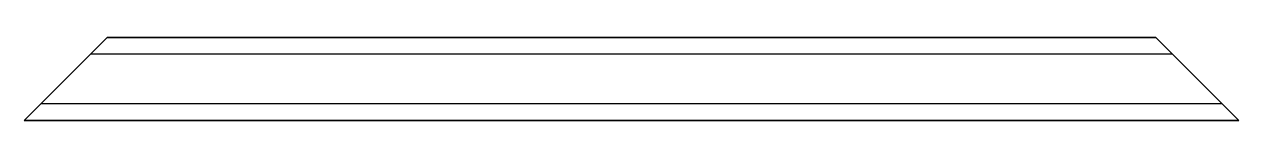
# Model space of a CAD drawing. Header units: millimetres. Extents: x 0 to 440, y 0 to 30.
import ezdxf

# ---------------------------------------------------------------- set-up
doc = ezdxf.new("R2010")
doc.units = ezdxf.units.MM
doc.layers.add('SIMUMAK Visible (ISO)', color=7, linetype='Continuous', lineweight=35)
doc.layers.add('SIMUMAK Visible Narrow (ISO)', color=7, linetype='Continuous', lineweight=25)

# ---------------------------------------------------------------- blocks, each defined once
blk = doc.blocks.new('ISO 30x30x3 00000001_Sheet_3_2585A')
at = {"layer": 'SIMUMAK Visible (ISO)'}
for p, q in [((-196, 9), (-190, 15)), ((190, 15), (-190, 15)), ((190, 15), (196, 9)), ((-196, 9), (-214, -9)), ((214, -9), (196, 9)), ((-220, -15), (-214, -9)), ((214, -9), (220, -15)), ((220, -15), (-220, -15))]:
    blk.add_line(p, q, dxfattribs=at)
at = {"layer": 'SIMUMAK Visible Narrow (ISO)'}
for p, q in [((196, 9), (-196, 9)), ((214, -9), (-214, -9))]:
    blk.add_line(p, q, dxfattribs=at)

msp = doc.modelspace()

# ---------------------------------------------------------------- block references
msp.add_blockref('ISO 30x30x3 00000001_Sheet_3_2585A', (220, 15))

doc.saveas('drawing.dxf')
